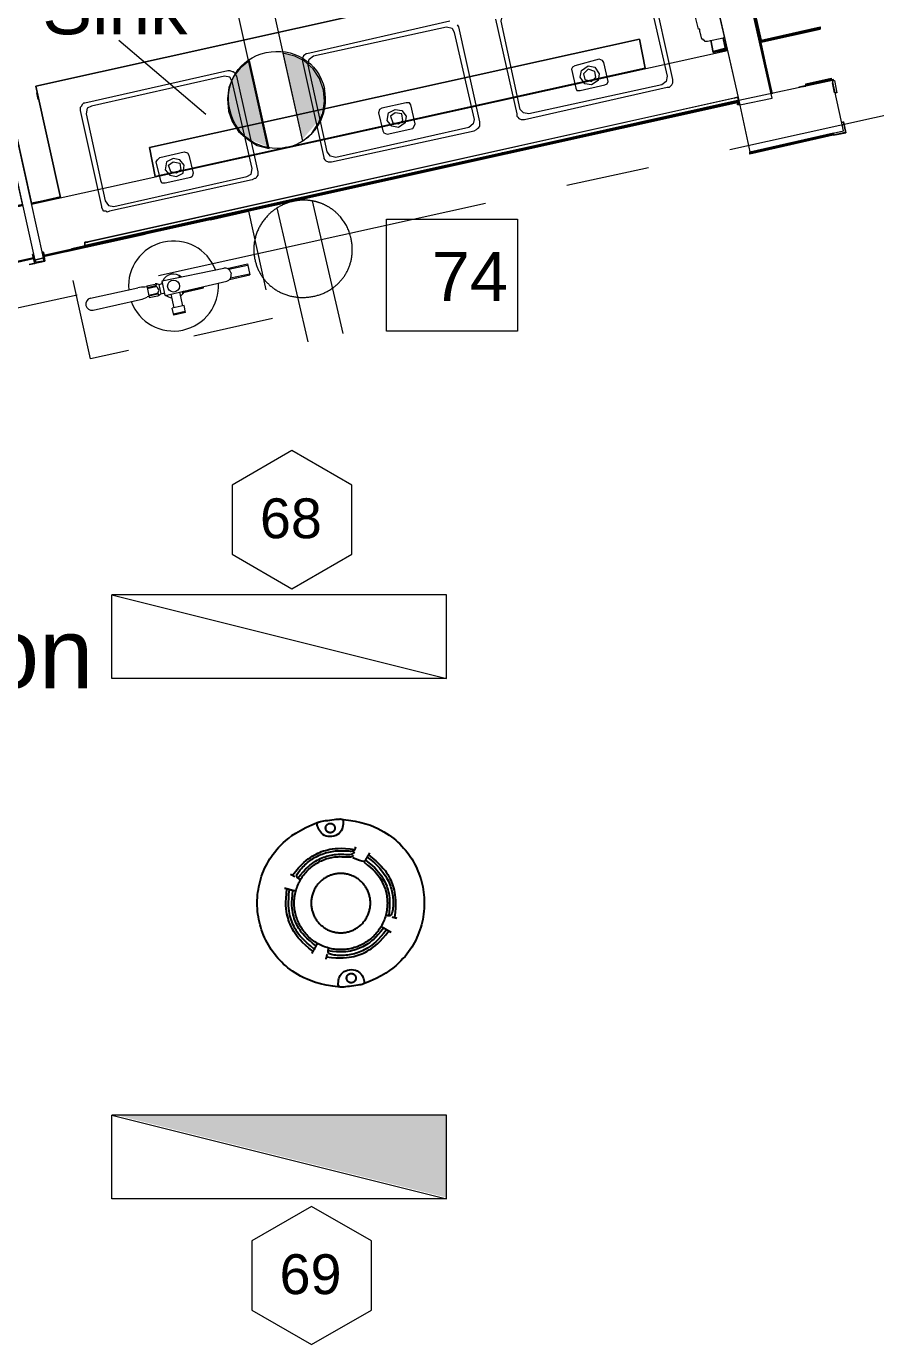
# Model space of a CAD drawing. Header units: inches. Extents: x 0.9 to 36.3, y 0.7 to 23.3.
# Drawn here: x 24.538 to 25.807, y 9.606 to 11.575 of the extents above; entities that cross this region are included whole.
import ezdxf

# ---------------------------------------------------------------- set-up
doc = ezdxf.new("R2010")
doc.units = ezdxf.units.IN
doc.linetypes.add('ACAD_ISO02W100', pattern=[15, 12, -3])
doc.layers.get('0').update_dxf_attribs({"color": 1})
for name, color, linetype, lineweight, true_color in [('Blocks', 7, 'Continuous', 5, 0x9a9c7f), ('Lights', 7, 'Continuous', 15, 0xff0a0a), ('Numbering Lights', 1, 'Continuous', 15, 0xff0000), ('PDF_Geometry', 7, 'Continuous', 9, 0x777777)]:
    doc.layers.add(name, color=color, linetype=linetype, lineweight=lineweight, true_color=true_color)
for name, color, linetype, lineweight in [('Fire Extinguisher', 12, 'Continuous', 15), ('Numbering receptecles', 170, 'Continuous', 15), ('Receptacles', 170, 'Continuous', 15)]:
    doc.layers.add(name, color=color, linetype=linetype, lineweight=lineweight)
doc.layers.add('Smoke Detector', color=104, linetype='Continuous')
doc.layers.add('WIFI', color=18, linetype='Continuous')
doc.styles.get("Standard").update_dxf_attribs({"font": 'arial.ttf'})

# ---------------------------------------------------------------- blocks, each defined once
blk = doc.blocks.new('Fire Extinguisher_top_dwgmodels.com')
at = {"color": 0}
for p, q in [((-111.7, 8), (-47, 8)), ((-34.9, 6.6), (-37.6, 6.6)), ((-34.9, 8), (-34.9, -8)), ((-34.9, 8), (-23.5, 8)), ((-34.9, 4.6), (-23.2, 4.6)), ((-34.8, 5.7), (-23.2, 5.7)), ((-18.9, 6.3), (-18.9, -6.3)), ((-18.9, 6.3), (-13.5, 6.3)), ((-13.5, -10), (-13.5, 10)), ((-13.5, 10), (70.6, 8.9)), ((10.3, 9.7), (10.3, 11.5)), ((10.7, 9.7), (10.7, 11.5)), ((75, 7.5), (102.5, 7.5)), ((76.7, 5.9), (102.5, 5.9)), ((78.5, 0.9), (78.5, -0.9)), ((102.5, 7.5), (102.5, -7.5)), ((-111.7, -8), (-47, -8)), ((-34.9, -6.6), (-37.6, -6.6)), ((-34.9, -4.6), (-23.2, -4.6)), ((-34.9, -8), (-23.5, -8)), ((-34.8, -5.7), (-23.2, -5.7)), ((-18.9, -6.3), (-13.5, -6.3)), ((-13.5, -10), (70.6, -8.9)), ((-6, -9.9), (-6, -28.4)), ((6, -9.7), (6, -28.4)), ((10.3, -9.7), (10.3, -9.7)), ((10.7, -9.9), (10.7, -9.7)), ((10.8, -10.2), (11, -9.9)), ((10.9, -10.4), (38.5, -10.4)), ((10.9, -11.2), (38.5, -11.2)), ((75, -7.5), (102.5, -7.5)), ((76.7, -5.9), (102.5, -5.9)), ((-8, -38), (-8, -28.4)), ((8, -28.4), (-8, -28.4)), ((8, -38), (8, -28.4)), ((-8, -36.1), (8, -36.1)), ((8, -38), (-8, -38))]:
    blk.add_line(p, q, dxfattribs=at)
blk.add_circle((0, 0), 8, dxfattribs=at)
for centre, radius, start, end in [((0, 0), 60, 8.6363, 172.3377), ((-111.7, 0), 8, 90, 270), ((-48.9, -37), 45.1, 75.4552, 87.5164), ((-23.6, 0.6), 7.45, 50.2127, 88.8117), ((-23.3, 7.7), 1.98, 271.9881, 358.9526), ((-25.5, 0), 5.13, 297.4534, 62.5466), ((0, 0), 16, 147.6298, 156.9032), ((0, 0), 16, 37.0611, 141.3809), ((10.5, 11.5), 0.177, 14.0852, 165.9148), ((70.5, 0.9), 8, 0, 89.221), ((0, 0), 60, 187.6623, 351.3637), ((-48.9, 37), 45.1, 272.4836, 284.5448), ((-23.6, -0.6), 7.45, 271.1883, 309.7873), ((-23.3, -7.7), 1.98, 1.0474, 88.0119), ((0, 0), 16, 203.0968, 212.3702), ((0, 0), 16, 218.6191, 247.9757), ((-11.2, -9.9), 0.819, 184.1848, 357.3731), ((0, 0), 16, 292.0243, 310.0558), ((10.5, -11), 1.25, 101.8101, 350.1732), ((10.5, -11), 0.907, 90, 346.3844), ((10.2, -9.7), 0.107, 282.2941, 2.9308), ((10.4, -9.9), 0.229, 277.2272, 346.9737), ((11.1, -10.8), 0.447, 116.5651, 243.4349), ((0, 0), 16, 312.0013, 315.4535), ((10.5, -11), 0.907, 40.2976, 70.7774), ((10.5, -11), 1.25, 27.9629, 66.6982), ((0, 0), 16, 319.3461, 322.9389), ((38.3, -10.8), 0.447, 296.5651, 63.4349), ((70.5, -0.9), 8, 270.779, 0)]:
    blk.add_arc(centre, radius, start, end, dxfattribs=at)

msp = doc.modelspace()

# ---------------------------------------------------------------- hatches: boundary and pattern name
at = {"layer": 'Lights', "linetype": 'ByBlock', "transparency": 33554559}
msp.add_hatch(color=256, dxfattribs=at).paths.add_polyline_path([(24.6729, 9.9488), (25.1659, 9.8255), (25.1659, 9.9488)])
at = {"layer": 'Receptacles', "linetype": 'ByBlock', "transparency": 33554559}
for points in [[(24.8704, 11.4072), (24.9003, 11.3949), (24.8716, 11.5245), (24.8676, 11.5236), (24.8446, 11.4955), (24.8379, 11.469), (24.8487, 11.4295)], [(24.9602, 11.5211), (24.9254, 11.5364), (24.9215, 11.5355), (24.9501, 11.406), (24.9767, 11.4369), (24.9829, 11.4655), (24.9779, 11.4978)]]:
    msp.add_hatch(color=256, dxfattribs=at).paths.add_polyline_path(points)

# ---------------------------------------------------------------- linework, layer by layer
at = {"layer": 'Blocks', "linetype": 'ByBlock'}
msp.add_line((24.8061, 11.4437), (24.6762, 11.5541), dxfattribs=at)
for points in [[(25.239, 11.5862), (25.2706, 11.4445), (25.2706, 11.4412), (25.2723, 11.4395), (25.274, 11.4379), (25.2773, 11.4362), (25.279, 11.4362), (25.2823, 11.4362), (25.4956, 11.4845), (25.499, 11.4845), (25.5006, 11.4862), (25.5023, 11.4879), (25.504, 11.4912), (25.504, 11.4929), (25.504, 11.4962), (25.4723, 11.6379)], [(25.1706, 11.5829), (24.9573, 11.5345), (24.9557, 11.5345), (24.954, 11.5329), (24.9523, 11.5312), (24.9507, 11.5279), (24.9507, 11.5245), (24.9507, 11.5229), (24.9823, 11.3795), (24.9823, 11.3779), (24.984, 11.3762), (24.9856, 11.3745), (24.989, 11.3729), (24.9906, 11.3729), (24.994, 11.3729), (25.2073, 11.4195), (25.2106, 11.4212), (25.2123, 11.4229), (25.214, 11.4245), (25.2156, 11.4262), (25.2156, 11.4295), (25.2156, 11.4329), (25.184, 11.5745), (25.1823, 11.5779)], [(24.774, 11.3679), (24.7673, 11.3762), (24.7573, 11.3779), (24.7473, 11.3729), (24.7457, 11.3612)]]:
    msp.add_lwpolyline(points, dxfattribs=at)
for points in [[(25.4956, 11.5012), (25.494, 11.4929), (25.4873, 11.4879), (25.289, 11.4445), (25.2806, 11.4462), (25.2756, 11.4512), (25.2473, 11.5829), (25.249, 11.5895), (25.254, 11.5945), (25.454, 11.6395), (25.4623, 11.6379), (25.4656, 11.6312)], [(25.2073, 11.4362), (25.2056, 11.4295), (25.199, 11.4245), (25.0006, 11.3795), (24.9923, 11.3812), (24.9873, 11.3879), (24.959, 11.5179), (24.9607, 11.5262), (24.9673, 11.5312), (25.1656, 11.5745), (25.174, 11.5729), (25.1773, 11.5662)], [(25.4023, 11.4879), (25.4056, 11.4895), (25.4073, 11.4929), (25.4006, 11.5212), (25.399, 11.5245), (25.394, 11.5262), (25.3573, 11.5162), (25.354, 11.5145), (25.3523, 11.5112), (25.359, 11.4829), (25.3606, 11.4795), (25.3656, 11.4795)], [(24.6257, 11.4612), (24.839, 11.5095), (24.8423, 11.5095), (24.8457, 11.5079), (24.8473, 11.5079), (24.849, 11.5062), (24.8507, 11.5029), (24.8523, 11.5012), (24.884, 11.3579), (24.884, 11.3562), (24.884, 11.3529), (24.8823, 11.3512), (24.8807, 11.3479), (24.879, 11.3479), (24.8757, 11.3462), (24.6623, 11.2995), (24.659, 11.2979), (24.6573, 11.2995), (24.654, 11.2995), (24.6523, 11.3012), (24.6507, 11.3045), (24.6507, 11.3062), (24.619, 11.4495), (24.619, 11.4512), (24.619, 11.4545), (24.6207, 11.4562), (24.6223, 11.4595), (24.624, 11.4612)], [(25.394, 11.5045), (25.3923, 11.4945), (25.3823, 11.4879), (25.3723, 11.4895), (25.3656, 11.4995), (25.3673, 11.5095), (25.3773, 11.5162), (25.3873, 11.5145)], [(25.3823, 11.4929), (25.389, 11.4995), (25.3873, 11.5079), (25.3773, 11.5112), (25.3706, 11.5045), (25.3723, 11.4962)], [(24.6557, 11.3145), (24.6607, 11.3079), (24.669, 11.3062), (24.8673, 11.3512), (24.874, 11.3545), (24.8757, 11.3629), (24.8457, 11.4929), (24.8423, 11.4995), (24.834, 11.5012), (24.6357, 11.4562), (24.629, 11.4529), (24.6273, 11.4445)], [(25.1156, 11.4229), (25.1173, 11.4262), (25.119, 11.4295), (25.1123, 11.4579), (25.1106, 11.4612), (25.1056, 11.4612), (25.069, 11.4529), (25.0656, 11.4512), (25.064, 11.4462), (25.0706, 11.4195), (25.0723, 11.4162), (25.0773, 11.4145)], [(25.1056, 11.4412), (25.104, 11.4312), (25.094, 11.4245), (25.084, 11.4262), (25.0773, 11.4345), (25.079, 11.4462), (25.089, 11.4512), (25.099, 11.4495)], [(25.094, 11.4295), (25.1006, 11.4345), (25.099, 11.4445), (25.089, 11.4462), (25.0823, 11.4412), (25.0856, 11.4312)], [(24.7457, 11.3412), (24.7407, 11.3412), (24.739, 11.3445), (24.7323, 11.3729), (24.734, 11.3762), (24.7373, 11.3795), (24.774, 11.3879), (24.779, 11.3862), (24.7807, 11.3829), (24.7873, 11.3562), (24.7857, 11.3512), (24.784, 11.3495)], [(24.7457, 11.3612), (24.7523, 11.3529), (24.7623, 11.3512), (24.7723, 11.3562), (24.774, 11.3679), (24.7673, 11.3762), (24.7573, 11.3779), (24.7473, 11.3729)], [(24.7623, 11.3562), (24.754, 11.3579), (24.7507, 11.3679), (24.7573, 11.3729), (24.7673, 11.3712), (24.769, 11.3612)]]:
    msp.add_lwpolyline(points, close=True, dxfattribs=at)
at = {"layer": 'Fire Extinguisher', "linetype": 'ACAD_ISO02W100', "ltscale": 0.01}
msp.add_lwpolyline([(24.5983, 11.2388), (24.87, 11.2991), (24.9056, 11.1387), (24.6339, 11.0784)], close=True, dxfattribs=at)
at = {"layer": 'Lights', "linetype": 'ByBlock'}
for points in [[(25.1659, 10.6013), (24.6659, 10.6013), (24.6659, 10.7263), (25.1659, 10.6013), (25.1659, 10.7263), (24.6659, 10.7263)], [(25.1659, 9.8238), (24.6659, 9.8238), (24.6659, 9.9488), (25.1659, 9.8238), (25.1659, 9.9488), (24.6659, 9.9488)]]:
    msp.add_lwpolyline(points, dxfattribs=at)
msp.add_lwpolyline([(25.1659, 9.8238), (25.1659, 9.9488), (24.6659, 9.9488)], close=True, dxfattribs=at)
at = {"layer": 'Numbering Lights', "linetype": 'ByBlock', "ltscale": 0.001}
for points in [[(24.9349, 10.9416), (24.8455, 10.89), (24.8455, 10.7867), (24.9349, 10.7351), (25.0243, 10.7867), (25.0243, 10.89)], [(24.9643, 9.8123), (24.8749, 9.7607), (24.8749, 9.6574), (24.9643, 9.6058), (25.0537, 9.6574), (25.0537, 9.7607)]]:
    msp.add_lwpolyline(points, close=True, dxfattribs=at)
at = {"layer": 'Numbering receptecles', "linetype": 'ByBlock', "ltscale": 0.001}
msp.add_lwpolyline([(25.0759, 11.2872), (25.2719, 11.2872), (25.2719, 11.12), (25.0759, 11.12)], close=True, dxfattribs=at)
at = {"layer": 'PDF_Geometry', "linetype": 'ByBlock'}
for points in [[(25.5923, 11.7329), (25.529, 12.0228), (25.4806, 12.0112), (25.544, 11.7212), (25.604, 11.4579), (25.6523, 11.4679)], [(24.589, 11.3195), (24.5523, 11.4862), (25.5273, 11.7029), (24.5523, 11.4862)], [(25.4623, 11.5129), (25.454, 11.5562), (24.7223, 11.3945), (24.7307, 11.3512), (25.4623, 11.5129), (24.7307, 11.3512), (24.7223, 11.3945), (25.454, 11.5562)], [(25.5606, 11.5545), (25.564, 11.5362)], [(25.564, 11.5362), (25.584, 11.5412)], [(25.619, 11.3879), (25.759, 11.4195), (25.7423, 11.4945), (25.6023, 11.4645)], [(25.5956, 11.4679), (24.6307, 11.2529), (24.6257, 11.2529), (25.6006, 11.4695)], [(25.5973, 11.4629), (24.6323, 11.2479), (24.6257, 11.2479), (25.6006, 11.4645), (25.5973, 11.4629), (25.6023, 11.4645), (24.6257, 11.2479), (24.6323, 11.2479)], [(25.5823, 11.4595), (24.6057, 11.2429)], [(25.744, 11.4162), (25.744, 11.4129), (25.7623, 11.4162), (25.759, 11.4329), (25.7556, 11.4312), (25.759, 11.4329), (25.7623, 11.4162), (25.759, 11.4162), (25.619, 11.3845), (25.619, 11.3862), (25.744, 11.4145), (25.619, 11.3862), (25.619, 11.3879)], [(25.249, 11.3862), (25.2606, 11.3879)], [(24.9273, 11.3145), (24.9373, 11.3162)], [(24.564, 11.2245), (24.5523, 11.2229), (24.549, 11.2345), (24.5473, 11.2345), (24.5507, 11.2212), (24.5423, 11.2195), (24.5657, 11.2245), (24.564, 11.2379), (24.5623, 11.2379)], [(24.549, 11.2295), (24.5507, 11.2212), (24.5423, 11.2195), (24.5657, 11.2245), (24.564, 11.2329), (24.5657, 11.2245), (24.5423, 11.2195), (24.5507, 11.2212)]]:
    msp.add_lwpolyline(points, close=True, dxfattribs=at)
for points in [[(25.6506, 11.4745), (25.5923, 11.7329), (25.529, 12.0228), (25.5306, 12.0228), (25.594, 11.7329), (25.5306, 12.0228), (25.5956, 11.7329), (25.6356, 11.5545), (25.724, 11.5745), (25.724, 11.5729), (25.724, 11.5712), (25.634, 11.5512), (25.724, 11.5712)], [(25.6323, 11.5529), (25.724, 11.5729), (25.634, 11.5529), (25.594, 11.7329), (25.6523, 11.4745), (25.634, 11.5512)], [(24.284, 11.2529), (24.5323, 11.3079), (24.284, 11.2529), (24.5323, 11.3095), (24.4457, 11.6979), (24.459, 11.7012), (24.5457, 11.3112), (24.589, 11.3195), (24.5457, 11.3112), (24.589, 11.3212)], [(24.564, 11.2295), (24.459, 11.7012), (24.4457, 11.6979), (24.5507, 11.2262), (24.564, 11.2295), (24.5507, 11.2262)], [(25.5673, 11.6179), (25.5806, 11.5595), (25.579, 11.5579), (25.5556, 11.5529), (25.554, 11.5529), (25.5523, 11.5529), (25.5506, 11.5545), (25.549, 11.5545), (25.549, 11.5562), (25.5473, 11.5562), (25.5456, 11.5629), (25.544, 11.5679), (25.544, 11.5695), (25.544, 11.5712), (25.5423, 11.5712), (25.5373, 11.5912)], [(25.5823, 11.5429), (25.564, 11.5379)], [(25.5823, 11.5412), (25.579, 11.5579), (25.584, 11.5395)], [(25.584, 11.5412), (25.579, 11.5579)], [(25.6523, 11.4745), (25.6356, 11.5512)], [(24.5457, 11.3095), (25.5856, 11.5395), (25.6023, 11.4645), (24.564, 11.2329)], [(25.5856, 11.5395), (25.564, 11.5362)], [(25.3656, 11.4995), (25.3673, 11.5095), (25.3773, 11.5162), (25.3873, 11.5145), (25.394, 11.5045)], [(25.589, 11.3912), (26.0773, 11.4995)], [(25.744, 11.4945), (25.744, 11.4962), (25.6923, 11.4845), (25.7023, 11.4862), (25.7023, 11.4879), (25.7023, 11.4895), (25.7406, 11.4979), (25.7406, 11.4962), (25.7423, 11.4945), (25.7023, 11.4862)], [(25.7023, 11.4879), (25.7406, 11.4962)], [(25.7023, 11.4879), (25.7406, 11.4962), (25.7023, 11.4879)], [(25.744, 11.4962), (25.7423, 11.4945), (25.7456, 11.4945), (25.749, 11.4762), (25.7456, 11.4762), (25.7423, 11.4912)], [(25.7456, 11.4945), (25.749, 11.4762), (25.7456, 11.4762)], [(24.5557, 11.4662), (24.554, 11.4762), (24.5557, 11.4662)], [(25.6023, 11.4645), (25.5973, 11.4629), (25.6006, 11.4645), (24.564, 11.2329), (25.6023, 11.4629)], [(25.6006, 11.4629), (25.6023, 11.4579), (25.6006, 11.4629), (24.564, 11.2329)], [(24.6323, 11.2479), (25.5973, 11.4629), (24.6323, 11.2479)], [(25.5956, 11.4679), (25.6006, 11.4695), (25.6023, 11.4645), (25.6006, 11.4695)], [(25.604, 11.4579), (25.6023, 11.4579), (25.6006, 11.4579), (25.6006, 11.4612), (24.564, 11.2312)], [(25.0773, 11.4345), (25.079, 11.4462), (25.089, 11.4512), (25.099, 11.4495), (25.1056, 11.4412)], [(24.789, 11.2829), (25.399, 11.4195), (24.789, 11.2829)], [(25.3456, 11.3379), (25.4673, 11.3645)], [(24.589, 11.3195), (24.5457, 11.3095)], [(24.7357, 11.2029), (25.224, 11.3112)], [(24.6257, 11.2529), (24.6257, 11.2479), (24.6257, 11.2529), (24.6307, 11.2529)], [(24.6323, 11.2479), (24.6257, 11.2479), (24.6323, 11.2479)], [(24.7057, 11.2645), (24.6473, 11.2512)], [(24.549, 11.2295), (23.879, 11.0812), (23.839, 11.0729), (22.3141, 10.7329)], [(24.549, 11.2295), (24.359, 11.1862), (24.549, 11.2295), (24.359, 11.1879)], [(24.549, 11.2279), (24.359, 11.1845)], [(24.5623, 11.2379), (24.564, 11.2379), (24.5657, 11.2245), (24.5423, 11.2195), (24.5507, 11.2212), (24.5473, 11.2345), (24.549, 11.2345)], [(24.5523, 11.2229), (24.564, 11.2245), (24.5523, 11.2229)], [(24.5523, 11.2229), (24.564, 11.2245)], [(24.4923, 11.1479), (24.614, 11.1745)]]:
    msp.add_lwpolyline(points, dxfattribs=at)
at = {"layer": 'Receptacles', "linetype": 'ByBlock'}
for points in [[(24.9065, 11.6032), (24.9505, 11.404)], [(24.8547, 11.5918), (24.8987, 11.3925)], [(25.0115, 11.1164), (24.9656, 11.3145)], [(24.959, 11.1042), (24.9127, 11.3041)]]:
    msp.add_lwpolyline(points, dxfattribs=at)
for points in [[(24.9007, 11.393), (24.8716, 11.5245), (24.8575, 11.513), (24.8477, 11.5004), (24.8408, 11.4842), (24.8384, 11.467), (24.8403, 11.4486), (24.8458, 11.4331), (24.8553, 11.4185), (24.8684, 11.4067), (24.883, 11.3974)], [(24.9505, 11.404), (24.9647, 11.4155), (24.974, 11.4301), (24.9809, 11.4462), (24.9833, 11.4635), (24.9818, 11.4799), (24.9759, 11.4973), (24.9664, 11.512), (24.9533, 11.5237), (24.9392, 11.531), (24.9215, 11.5355)]]:
    msp.add_lwpolyline(points, close=True, dxfattribs=at)
msp.add_arc((24.912, 11.4662), 0.0732, 282.22, 12.6994, dxfattribs=at)
for points in [[(24.8962, 11.5362), (24.9361, 11.545), (24.9746, 11.5221), (24.9834, 11.4823)], [(24.8419, 11.451), (24.8331, 11.4909), (24.8564, 11.5274), (24.8962, 11.5362)], [(24.9275, 11.3947), (24.8876, 11.3859), (24.8507, 11.4112), (24.8419, 11.451)]]:
    msp.add_open_spline(points, degree=3, dxfattribs=at)
msp.add_rational_spline([(24.936, 11.3137), (24.955, 11.3183), (24.9742, 11.3151), (24.9908, 11.3048), (25.0074, 11.2944), (25.0187, 11.2785), (25.023, 11.2595), (25.0324, 11.2191), (25.0091, 11.1818), (24.9687, 11.1724), (24.9283, 11.1631), (24.889, 11.1858), (24.8797, 11.2262), (24.8708, 11.2646), (24.8956, 11.3044), (24.936, 11.3137)], [1, 0.948448710105, 0.948448710105, 1, 0.948448710105, 0.948448710105, 1, 1, 1, 1, 1, 1, 1, 1, 1, 1], degree=3, knots=[0, 0, 0, 0, 0.79168, 0.79168, 0.79168, 1.583359, 1.583359, 1.583359, 2.583359, 2.583359, 2.583359, 3.583359, 3.583359, 3.583359, 4.583359, 4.583359, 4.583359, 4.583359], dxfattribs=at)
at = {"layer": 'Smoke Detector', "linetype": 'ByBlock'}
for points in [[(25.0071, 10.1399), (24.9959, 10.1414), (24.9861, 10.1431), (24.9775, 10.145), (24.97, 10.1471), (24.9635, 10.1493), (24.9577, 10.1516), (24.9526, 10.1539), (24.9479, 10.1564), (24.9436, 10.1588), (24.9395, 10.1613), (24.9357, 10.1638), (24.9321, 10.1664), (24.9288, 10.169), (24.9256, 10.1716), (24.9225, 10.1744), (24.9196, 10.1772), (24.9167, 10.1802), (24.914, 10.1832), (24.9113, 10.1863), (24.9088, 10.1895), (24.9064, 10.1928), (24.904, 10.1962), (24.9018, 10.1996), (24.8997, 10.2031), (24.8977, 10.2067), (24.8959, 10.2103), (24.8941, 10.214), (24.8925, 10.2177), (24.891, 10.2215), (24.8896, 10.2254), (24.8884, 10.2293), (24.8872, 10.2332), (24.8863, 10.2372), (24.8854, 10.2412), (24.8847, 10.2452), (24.8841, 10.2492), (24.8836, 10.2533), (24.8833, 10.2573), (24.8831, 10.2614), (24.883, 10.2655), (24.8831, 10.2696), (24.8833, 10.2737), (24.8836, 10.2777), (24.8841, 10.2818), (24.8847, 10.2858), (24.8854, 10.2899), (24.8863, 10.2939), (24.8872, 10.2978), (24.8884, 10.3017), (24.8896, 10.3056), (24.891, 10.3095), (24.8925, 10.3133), (24.8941, 10.317), (24.8959, 10.3207), (24.8977, 10.3244), (24.8997, 10.3279), (24.9018, 10.3314), (24.9041, 10.3349), (24.9065, 10.3383), (24.9091, 10.3417), (24.9119, 10.3451), (24.9149, 10.3485), (24.9182, 10.352), (24.9217, 10.3554), (24.9256, 10.359), (24.93, 10.3626), (24.9349, 10.3663), (24.9407, 10.3702), (24.9475, 10.3741), (24.9554, 10.3782), (24.9646, 10.3824), (24.9753, 10.3869)], [(25.0078, 10.3911), (25.0193, 10.3896), (25.0293, 10.3879), (25.038, 10.386), (25.0455, 10.384), (25.0521, 10.3818), (25.0579, 10.3795), (25.063, 10.3771), (25.0677, 10.3747), (25.072, 10.3722), (25.0761, 10.3697), (25.0799, 10.3672), (25.0835, 10.3647), (25.0869, 10.3621), (25.0901, 10.3594), (25.0931, 10.3566), (25.0961, 10.3538), (25.0989, 10.3508), (25.1017, 10.3478), (25.1043, 10.3447), (25.1068, 10.3415), (25.1093, 10.3382), (25.1116, 10.3349), (25.1138, 10.3314), (25.1159, 10.3279), (25.1179, 10.3244), (25.1198, 10.3207), (25.1215, 10.317), (25.1231, 10.3133), (25.1246, 10.3095), (25.126, 10.3056), (25.1273, 10.3017), (25.1284, 10.2978), (25.1294, 10.2939), (25.1302, 10.2899), (25.131, 10.2858), (25.1316, 10.2818), (25.132, 10.2777), (25.1324, 10.2737), (25.1326, 10.2696), (25.1326, 10.2655), (25.1326, 10.2614), (25.1324, 10.2573), (25.132, 10.2533), (25.1316, 10.2492), (25.131, 10.2452), (25.1302, 10.2412), (25.1294, 10.2372), (25.1284, 10.2332), (25.1273, 10.2293), (25.126, 10.2254), (25.1246, 10.2215), (25.1231, 10.2177), (25.1215, 10.214), (25.1198, 10.2103), (25.1179, 10.2067), (25.1159, 10.2031), (25.1138, 10.1996), (25.1116, 10.1961), (25.1092, 10.1927), (25.1066, 10.1893), (25.1038, 10.1859), (25.1007, 10.1825), (25.0975, 10.1791), (25.0939, 10.1756), (25.09, 10.172), (25.0857, 10.1684), (25.0807, 10.1647), (25.075, 10.1609), (25.0683, 10.157), (25.0605, 10.1529), (25.0515, 10.1487), (25.041, 10.1444)], [(24.9358, 10.3071), (24.9406, 10.313), (24.9449, 10.3181), (24.9489, 10.3224), (24.9527, 10.326), (24.9561, 10.329), (24.9593, 10.3316), (24.9624, 10.3337), (24.9653, 10.3356), (24.9681, 10.3372), (24.9709, 10.3387), (24.9736, 10.3401), (24.9764, 10.3413), (24.9792, 10.3424), (24.9821, 10.3434), (24.9852, 10.3443), (24.9883, 10.3451), (24.9917, 10.3459), (24.9954, 10.3465), (24.9995, 10.347), (25.004, 10.3473), (25.0092, 10.3474), (25.0151, 10.3472), (25.0217, 10.3467), (25.0293, 10.3458)], [(24.9469, 10.3007), (24.9457, 10.3014), (24.9447, 10.302), (24.9438, 10.3027), (24.9431, 10.3034), (24.9425, 10.3042), (24.9422, 10.305), (24.9422, 10.306), (24.9424, 10.3072), (24.9429, 10.3086), (24.9437, 10.3101), (24.9447, 10.3118), (24.946, 10.3135), (24.9474, 10.3153), (24.949, 10.3172), (24.9506, 10.3191), (24.9524, 10.3209), (24.9543, 10.3227), (24.9562, 10.3244), (24.9581, 10.3261), (24.9601, 10.3277), (24.9622, 10.3292), (24.9643, 10.3306), (24.9664, 10.332), (24.9686, 10.3334), (24.9709, 10.3346), (24.9732, 10.3358), (24.9755, 10.3369), (24.9778, 10.3379), (24.9802, 10.3388), (24.9826, 10.3397), (24.9851, 10.3405), (24.9875, 10.3412), (24.99, 10.3418), (24.9925, 10.3423), (24.9951, 10.3428), (24.9976, 10.3432), (25.0001, 10.3435), (25.0027, 10.3437), (25.0053, 10.3438), (25.0078, 10.3438), (25.0104, 10.3438), (25.0129, 10.3437), (25.0153, 10.3436), (25.0177, 10.3435), (25.0199, 10.3434), (25.0219, 10.3433), (25.0236, 10.3433), (25.0252, 10.3434), (25.0264, 10.3437), (25.0274, 10.3441), (25.0281, 10.3446), (25.0287, 10.3452), (25.0292, 10.346), (25.0296, 10.347), (25.0299, 10.3481), (25.0303, 10.3494)], [(24.9437, 10.3025), (24.9479, 10.3079), (24.9518, 10.3124), (24.9553, 10.3162), (24.9587, 10.3194), (24.9617, 10.3221), (24.9646, 10.3244), (24.9673, 10.3263), (24.9699, 10.328), (24.9724, 10.3294), (24.9749, 10.3308), (24.9773, 10.332), (24.9796, 10.333), (24.982, 10.334), (24.9843, 10.3348), (24.9866, 10.3356), (24.9889, 10.3362), (24.9912, 10.3368), (24.9936, 10.3373), (24.996, 10.3378), (24.9985, 10.3381), (25.001, 10.3383), (25.0037, 10.3385), (25.0065, 10.3386), (25.0094, 10.3385), (25.0125, 10.3384), (25.0155, 10.3383), (25.0186, 10.3382), (25.0214, 10.3383), (25.0239, 10.3387), (25.0259, 10.3394), (25.0275, 10.3405), (25.0283, 10.342)], [(25.026, 10.3335), (25.0317, 10.3312), (25.036, 10.3297), (25.0392, 10.3287), (25.0414, 10.3283), (25.0429, 10.3283), (25.0439, 10.3286), (25.0444, 10.329), (25.0448, 10.3296), (25.0451, 10.3302), (25.0455, 10.3308), (25.0458, 10.3313), (25.0461, 10.3319), (25.0465, 10.3325), (25.0468, 10.3331), (25.0471, 10.3336), (25.0475, 10.3342), (25.0478, 10.3348), (25.0482, 10.3355), (25.0486, 10.3361), (25.049, 10.3369), (25.0495, 10.3377), (25.05, 10.3386), (25.0506, 10.3396), (25.0512, 10.3407)], [(25.043, 10.3264), (25.048, 10.3224), (25.0523, 10.3187), (25.056, 10.3153), (25.059, 10.3122), (25.0616, 10.3093), (25.0637, 10.3065), (25.0655, 10.304), (25.0671, 10.3015), (25.0685, 10.2991), (25.0698, 10.2968), (25.0709, 10.2945), (25.0719, 10.2923), (25.0728, 10.2901), (25.0736, 10.2879), (25.0744, 10.2857), (25.075, 10.2835), (25.0755, 10.2813), (25.076, 10.2791), (25.0764, 10.2768), (25.0768, 10.2746), (25.077, 10.2723), (25.0772, 10.2701), (25.0773, 10.2678), (25.0774, 10.2655), (25.0773, 10.2632), (25.0772, 10.261), (25.077, 10.2587), (25.0768, 10.2564), (25.0764, 10.2542), (25.076, 10.2519), (25.0755, 10.2497), (25.075, 10.2475), (25.0744, 10.2453), (25.0737, 10.2432), (25.0729, 10.241), (25.0721, 10.2389), (25.0712, 10.2368), (25.0702, 10.2348), (25.0691, 10.2327), (25.068, 10.2307), (25.0669, 10.2288), (25.0656, 10.2269), (25.0643, 10.225), (25.063, 10.2232), (25.0616, 10.2214), (25.0601, 10.2197), (25.0586, 10.218), (25.057, 10.2163), (25.0553, 10.2148), (25.0537, 10.2132), (25.0519, 10.2118), (25.0501, 10.2103), (25.0483, 10.209), (25.0464, 10.2077), (25.0445, 10.2065), (25.0426, 10.2053), (25.0406, 10.2042), (25.0386, 10.2031), (25.0365, 10.2022), (25.0344, 10.2013), (25.0323, 10.2004), (25.0302, 10.1997), (25.028, 10.199), (25.0258, 10.1983), (25.0236, 10.1978), (25.0214, 10.1973), (25.0191, 10.1969), (25.0169, 10.1966), (25.0146, 10.1963), (25.0124, 10.1961), (25.0101, 10.196), (25.0078, 10.196), (25.0055, 10.196), (25.0033, 10.1961), (25.001, 10.1963), (24.9987, 10.1966), (24.9965, 10.1969), (24.9942, 10.1973), (24.992, 10.1978), (24.9898, 10.1983), (24.9876, 10.199), (24.9855, 10.1997), (24.9833, 10.2004), (24.9812, 10.2013), (24.9791, 10.2022), (24.9771, 10.2031), (24.975, 10.2042), (24.973, 10.2053), (24.9711, 10.2065), (24.9692, 10.2077), (24.9673, 10.209), (24.9655, 10.2103), (24.9637, 10.2118), (24.962, 10.2132), (24.9603, 10.2148), (24.9586, 10.2163), (24.9571, 10.218), (24.9555, 10.2197), (24.9541, 10.2214), (24.9526, 10.2232), (24.9513, 10.225), (24.95, 10.2269), (24.9488, 10.2288), (24.9476, 10.2307), (24.9465, 10.2327), (24.9454, 10.2348), (24.9445, 10.2368), (24.9436, 10.2389), (24.9427, 10.241), (24.942, 10.2432), (24.9413, 10.2453), (24.9406, 10.2475), (24.9401, 10.2497), (24.9396, 10.2519), (24.9392, 10.2542), (24.9389, 10.2564), (24.9386, 10.2587), (24.9384, 10.261), (24.9383, 10.2632), (24.9383, 10.2655), (24.9383, 10.2678), (24.9384, 10.2701), (24.9386, 10.2723), (24.9389, 10.2746), (24.9392, 10.2768), (24.9396, 10.2791), (24.9401, 10.2813), (24.9406, 10.2835), (24.9413, 10.2857), (24.942, 10.2879), (24.9427, 10.29), (24.9436, 10.2921), (24.9445, 10.2942), (24.9454, 10.2963), (24.9465, 10.2983), (24.9476, 10.3003), (24.9488, 10.3022), (24.95, 10.3041), (24.9513, 10.306), (24.9526, 10.3078), (24.9541, 10.3096), (24.9555, 10.3114), (24.9571, 10.313), (24.9586, 10.3147), (24.9603, 10.3163), (24.962, 10.3178), (24.9637, 10.3193), (24.9655, 10.3207), (24.9673, 10.322), (24.9692, 10.3233), (24.9711, 10.3246), (24.973, 10.3257), (24.975, 10.3268), (24.9771, 10.3279), (24.9791, 10.3288), (24.9812, 10.3298), (24.9833, 10.3306), (24.9855, 10.3314), (24.9876, 10.3321), (24.9898, 10.3327), (24.992, 10.3332), (24.9943, 10.3337), (24.9966, 10.3341), (24.9989, 10.3344), (25.0014, 10.3347), (25.0039, 10.3348), (25.0066, 10.3349), (25.0093, 10.3348), (25.0122, 10.3347), (25.0152, 10.3346), (25.018, 10.3345), (25.0206, 10.3345), (25.023, 10.3347), (25.0249, 10.3352), (25.0263, 10.3359), (25.027, 10.3371)], [(25.0449, 10.3297), (25.0502, 10.3254), (25.0547, 10.3215), (25.0585, 10.318), (25.0617, 10.3147), (25.0644, 10.3116), (25.0667, 10.3087), (25.0686, 10.306), (25.0703, 10.3034), (25.0717, 10.3009), (25.0731, 10.2984), (25.0743, 10.296), (25.0754, 10.2935), (25.0764, 10.291), (25.0772, 10.2884), (25.078, 10.2857), (25.0788, 10.2829), (25.0794, 10.2799), (25.08, 10.2766), (25.0804, 10.2729), (25.0807, 10.2689), (25.0808, 10.2643), (25.0806, 10.259), (25.0801, 10.2531), (25.0794, 10.2463)], [(25.0474, 10.3341), (25.0531, 10.3296), (25.058, 10.3255), (25.0621, 10.3216), (25.0655, 10.3181), (25.0684, 10.3148), (25.0708, 10.3117), (25.0728, 10.3088), (25.0746, 10.306), (25.0762, 10.3034), (25.0776, 10.3007), (25.0789, 10.2982), (25.0801, 10.2957), (25.0811, 10.2932), (25.082, 10.2907), (25.0828, 10.2883), (25.0835, 10.2858), (25.0841, 10.2833), (25.0846, 10.2808), (25.0851, 10.2783), (25.0855, 10.2757), (25.0858, 10.2732), (25.086, 10.2706), (25.0861, 10.2681), (25.0862, 10.2655), (25.0861, 10.263), (25.086, 10.2604), (25.0858, 10.258), (25.0855, 10.2557), (25.0851, 10.2536), (25.0847, 10.2517), (25.0842, 10.2501), (25.0836, 10.2488), (25.0829, 10.2478), (25.0821, 10.2471), (25.0813, 10.2467), (25.0804, 10.2465), (25.0794, 10.2465), (25.0783, 10.2467), (25.0771, 10.247), (25.0758, 10.2473)], [(25.0494, 10.3375), (25.0553, 10.3327), (25.0604, 10.3284), (25.0647, 10.3244), (25.0683, 10.3207), (25.0713, 10.3172), (25.0739, 10.314), (25.076, 10.3109), (25.0779, 10.308), (25.0795, 10.3052), (25.081, 10.3024), (25.0824, 10.2997), (25.0836, 10.2969), (25.0847, 10.2941), (25.0857, 10.2912), (25.0866, 10.2882), (25.0874, 10.285), (25.0882, 10.2816), (25.0888, 10.2779), (25.0893, 10.2739), (25.0896, 10.2693), (25.0897, 10.2641), (25.0895, 10.2583), (25.089, 10.2516), (25.0881, 10.244)], [(24.9326, 10.3089), (24.9337, 10.3083), (24.9345, 10.3078), (24.9352, 10.3074), (24.9359, 10.3071), (24.9365, 10.3067), (24.9372, 10.3063), (24.9381, 10.3058), (24.9392, 10.3051)], [(24.924, 10.288), (24.9252, 10.2876), (24.9264, 10.2873), (24.9274, 10.2871), (24.9283, 10.2868), (24.9292, 10.2866), (24.93, 10.2864), (24.9308, 10.2862), (24.9316, 10.2859), (24.9324, 10.2857), (24.9333, 10.2855), (24.9342, 10.2852), (24.9352, 10.285), (24.9362, 10.2847), (24.9374, 10.2844), (24.9386, 10.2841), (24.9399, 10.2837)], [(24.9663, 10.1935), (24.9603, 10.1983), (24.9552, 10.2026), (24.9509, 10.2066), (24.9473, 10.2104), (24.9443, 10.2138), (24.9418, 10.217), (24.9396, 10.2201), (24.9378, 10.223), (24.9361, 10.2258), (24.9346, 10.2286), (24.9332, 10.2313), (24.932, 10.2341), (24.9309, 10.2369), (24.9299, 10.2398), (24.929, 10.2429), (24.9282, 10.246), (24.9275, 10.2494), (24.9268, 10.2531), (24.9263, 10.2572), (24.926, 10.2617), (24.926, 10.2669), (24.9262, 10.2728), (24.9267, 10.2794), (24.9275, 10.287)], [(24.9682, 10.1969), (24.9625, 10.2014), (24.9577, 10.2056), (24.9536, 10.2094), (24.9501, 10.2129), (24.9473, 10.2162), (24.9448, 10.2193), (24.9428, 10.2222), (24.941, 10.225), (24.9394, 10.2277), (24.938, 10.2303), (24.9367, 10.2329), (24.9355, 10.2356), (24.9345, 10.2383), (24.9336, 10.241), (24.9327, 10.2439), (24.9319, 10.2469), (24.9312, 10.2502), (24.9306, 10.2537), (24.9301, 10.2576), (24.9298, 10.2619), (24.9298, 10.2668), (24.93, 10.2724), (24.9304, 10.2788), (24.9313, 10.286)], [(24.9708, 10.2014), (24.9655, 10.2056), (24.9609, 10.2095), (24.9571, 10.213), (24.9539, 10.2163), (24.9512, 10.2194), (24.9489, 10.2223), (24.947, 10.225), (24.9454, 10.2276), (24.9439, 10.2301), (24.9425, 10.2326), (24.9413, 10.2351), (24.9403, 10.2375), (24.9393, 10.24), (24.9384, 10.2426), (24.9376, 10.2453), (24.9369, 10.2482), (24.9362, 10.2512), (24.9356, 10.2544), (24.9352, 10.2581), (24.9349, 10.2621), (24.9349, 10.2667), (24.935, 10.272), (24.9355, 10.2779), (24.9363, 10.2847)], [(25.0844, 10.245), (25.0856, 10.2447), (25.0866, 10.2444), (25.0874, 10.2442), (25.0881, 10.244), (25.0888, 10.2438), (25.0895, 10.2436), (25.0905, 10.2434), (25.0917, 10.243)], [(24.9863, 10.1852), (24.9939, 10.1844), (25.0006, 10.1838), (25.0064, 10.1837), (25.0116, 10.1837), (25.0162, 10.184), (25.0202, 10.1845), (25.0239, 10.1852), (25.0273, 10.1859), (25.0305, 10.1867), (25.0335, 10.1876), (25.0364, 10.1886), (25.0392, 10.1897), (25.042, 10.1909), (25.0447, 10.1923), (25.0475, 10.1938), (25.0503, 10.1955), (25.0533, 10.1973), (25.0563, 10.1995), (25.0595, 10.202), (25.063, 10.205), (25.0667, 10.2086), (25.0707, 10.2129), (25.075, 10.218), (25.0798, 10.224)], [(25.072, 10.2285), (25.0677, 10.2232), (25.0639, 10.2186), (25.0603, 10.2148), (25.057, 10.2116), (25.0539, 10.2089), (25.051, 10.2066), (25.0483, 10.2047), (25.0457, 10.2031), (25.0432, 10.2016), (25.0407, 10.2002), (25.0383, 10.199), (25.0358, 10.198), (25.0333, 10.197), (25.0307, 10.1961), (25.028, 10.1953), (25.0252, 10.1946), (25.0222, 10.1939), (25.0189, 10.1933), (25.0153, 10.1929), (25.0112, 10.1926), (25.0066, 10.1926), (25.0013, 10.1927), (24.9954, 10.1932), (24.9886, 10.194)], [(25.0764, 10.2259), (25.0719, 10.2202), (25.0678, 10.2154), (25.0639, 10.2113), (25.0604, 10.2078), (25.0571, 10.205), (25.054, 10.2025), (25.0511, 10.2005), (25.0483, 10.1987), (25.0457, 10.1971), (25.043, 10.1957), (25.0405, 10.1944), (25.038, 10.1933), (25.0355, 10.1923), (25.033, 10.1913), (25.0306, 10.1905), (25.0281, 10.1898), (25.0256, 10.1892), (25.0231, 10.1887), (25.0206, 10.1882), (25.018, 10.1878), (25.0155, 10.1876), (25.0129, 10.1873), (25.0104, 10.1872), (25.0078, 10.1872), (25.0053, 10.1872), (25.0027, 10.1873), (25.0003, 10.1875), (24.998, 10.1878), (24.9959, 10.1882), (24.994, 10.1886), (24.9924, 10.1892), (24.9911, 10.1898), (24.9901, 10.1904), (24.9894, 10.1912), (24.989, 10.192), (24.9888, 10.193), (24.9888, 10.194), (24.989, 10.1951), (24.9893, 10.1963), (24.9896, 10.1976)], [(25.0687, 10.2303), (25.0699, 10.2297), (25.071, 10.229), (25.072, 10.2285), (25.0729, 10.2279), (25.0738, 10.2274), (25.0746, 10.2269), (25.0754, 10.2265), (25.0762, 10.2261), (25.0769, 10.2256), (25.0776, 10.2252), (25.0783, 10.2248), (25.0791, 10.2244), (25.0799, 10.2239), (25.0808, 10.2233), (25.0819, 10.2228), (25.083, 10.2221)], [(24.9726, 10.2046), (24.972, 10.2034), (24.9713, 10.2023), (24.9708, 10.2013), (24.9702, 10.2004), (24.9697, 10.1995), (24.9692, 10.1987), (24.9688, 10.1979), (24.9684, 10.1972), (24.9679, 10.1964), (24.9675, 10.1957), (24.9671, 10.195), (24.9667, 10.1942), (24.9662, 10.1934), (24.9656, 10.1925), (24.9651, 10.1915), (24.9644, 10.1903)], [(24.9873, 10.189), (24.987, 10.1877), (24.9867, 10.1868), (24.9865, 10.186), (24.9863, 10.1853), (24.9861, 10.1846), (24.9859, 10.1838), (24.9857, 10.1828), (24.9853, 10.1817)]]:
    msp.add_lwpolyline(points, dxfattribs=at)
for points in [[(25.0052, 10.3695), (25.003, 10.3679), (25.0004, 10.3666), (24.9976, 10.3656), (24.9947, 10.365), (24.9917, 10.3648), (24.9888, 10.365), (24.986, 10.3656), (24.9834, 10.3666), (24.9811, 10.3681), (24.9791, 10.3698), (24.9774, 10.3718), (24.9759, 10.3739), (24.9748, 10.3761), (24.9739, 10.3782), (24.9732, 10.3802), (24.9728, 10.3819), (24.9726, 10.3833), (24.9727, 10.3845), (24.973, 10.3854), (24.9736, 10.3861), (24.9746, 10.3866), (24.9759, 10.3871), (24.9777, 10.3875), (24.9798, 10.3879), (24.9823, 10.3883), (24.9852, 10.3887), (24.9883, 10.3891), (24.9915, 10.3896), (24.9947, 10.39), (24.9978, 10.3903), (25.0007, 10.3907), (25.0032, 10.3909), (25.0054, 10.3911), (25.0071, 10.3912), (25.0085, 10.3911), (25.0096, 10.3908), (25.0104, 10.3903), (25.011, 10.3895), (25.0113, 10.3884), (25.0115, 10.387), (25.0116, 10.3852), (25.0114, 10.3832), (25.0111, 10.3809), (25.0105, 10.3785), (25.0097, 10.376), (25.0086, 10.3737), (25.0071, 10.3715)], [(24.9956, 10.3836), (24.9958, 10.3835), (24.996, 10.3834), (24.9962, 10.3832), (24.9963, 10.3831), (24.9965, 10.383), (24.9967, 10.3828), (24.9969, 10.3827), (24.997, 10.3825), (24.9972, 10.3823), (24.9973, 10.3822), (24.9975, 10.382), (24.9976, 10.3818), (24.9978, 10.3816), (24.9979, 10.3815), (24.998, 10.3813), (24.9981, 10.3811), (24.9982, 10.3809), (24.9983, 10.3807), (24.9984, 10.3805), (24.9985, 10.3803), (24.9986, 10.38), (24.9987, 10.3798), (24.9988, 10.3796), (24.9988, 10.3794), (24.9989, 10.3792), (24.9989, 10.379), (24.999, 10.3787), (24.999, 10.3785), (24.999, 10.3783), (24.999, 10.3781), (24.999, 10.3778), (24.9991, 10.3776), (24.999, 10.3774), (24.999, 10.3772), (24.999, 10.3769), (24.999, 10.3767), (24.999, 10.3765), (24.9989, 10.3763), (24.9989, 10.376), (24.9988, 10.3758), (24.9988, 10.3756), (24.9987, 10.3754), (24.9986, 10.3752), (24.9985, 10.375), (24.9984, 10.3748), (24.9983, 10.3746), (24.9982, 10.3744), (24.9981, 10.3742), (24.998, 10.374), (24.9979, 10.3738), (24.9978, 10.3736), (24.9976, 10.3734), (24.9975, 10.3732), (24.9973, 10.373), (24.9972, 10.3729), (24.997, 10.3727), (24.9969, 10.3726), (24.9967, 10.3724), (24.9965, 10.3723), (24.9963, 10.3721), (24.9962, 10.372), (24.996, 10.3719), (24.9958, 10.3717), (24.9956, 10.3716), (24.9954, 10.3715), (24.9952, 10.3714), (24.995, 10.3713), (24.9948, 10.3712), (24.9946, 10.3711), (24.9944, 10.3711), (24.9941, 10.371), (24.9939, 10.3709), (24.9937, 10.3709), (24.9935, 10.3708), (24.9933, 10.3708), (24.993, 10.3708), (24.9928, 10.3707), (24.9926, 10.3707), (24.9924, 10.3707), (24.9921, 10.3707), (24.9919, 10.3707), (24.9917, 10.3707), (24.9915, 10.3707), (24.9912, 10.3708), (24.991, 10.3708), (24.9908, 10.3708), (24.9906, 10.3709), (24.9903, 10.3709), (24.9901, 10.371), (24.9899, 10.3711), (24.9897, 10.3711), (24.9895, 10.3712), (24.9893, 10.3713), (24.9891, 10.3714), (24.9889, 10.3715), (24.9887, 10.3716), (24.9885, 10.3717), (24.9883, 10.3719), (24.9881, 10.372), (24.9879, 10.3721), (24.9877, 10.3723), (24.9876, 10.3724), (24.9874, 10.3726), (24.9872, 10.3727), (24.9871, 10.3729), (24.9869, 10.373), (24.9868, 10.3732), (24.9866, 10.3734), (24.9865, 10.3736), (24.9864, 10.3738), (24.9863, 10.374), (24.9861, 10.3742), (24.986, 10.3744), (24.9859, 10.3746), (24.9858, 10.3748), (24.9857, 10.375), (24.9857, 10.3752), (24.9856, 10.3754), (24.9855, 10.3756), (24.9855, 10.3758), (24.9854, 10.376), (24.9853, 10.3763), (24.9853, 10.3765), (24.9853, 10.3767), (24.9852, 10.3769), (24.9852, 10.3772), (24.9852, 10.3774), (24.9852, 10.3776), (24.9852, 10.3778), (24.9852, 10.3781), (24.9852, 10.3783), (24.9853, 10.3785), (24.9853, 10.3787), (24.9853, 10.379), (24.9854, 10.3792), (24.9855, 10.3794), (24.9855, 10.3796), (24.9856, 10.3798), (24.9857, 10.38), (24.9857, 10.3803), (24.9858, 10.3805), (24.9859, 10.3807), (24.986, 10.3809), (24.9861, 10.3811), (24.9863, 10.3813), (24.9864, 10.3815), (24.9865, 10.3816), (24.9866, 10.3818), (24.9868, 10.382), (24.9869, 10.3822), (24.9871, 10.3823), (24.9872, 10.3825), (24.9874, 10.3827), (24.9876, 10.3828), (24.9877, 10.383), (24.9879, 10.3831), (24.9881, 10.3832), (24.9883, 10.3834), (24.9885, 10.3835), (24.9887, 10.3836), (24.9889, 10.3837), (24.9891, 10.3838), (24.9893, 10.3839), (24.9895, 10.384), (24.9897, 10.3841), (24.9899, 10.3842), (24.9901, 10.3842), (24.9903, 10.3843), (24.9906, 10.3844), (24.9908, 10.3844), (24.991, 10.3844), (24.9912, 10.3845), (24.9915, 10.3845), (24.9917, 10.3845), (24.9919, 10.3845), (24.9921, 10.3845), (24.9924, 10.3845), (24.9926, 10.3845), (24.9928, 10.3845), (24.993, 10.3845), (24.9933, 10.3844), (24.9935, 10.3844), (24.9937, 10.3844), (24.9939, 10.3843), (24.9941, 10.3842), (24.9944, 10.3842), (24.9946, 10.3841), (24.9948, 10.384), (24.995, 10.3839), (24.9952, 10.3838), (24.9954, 10.3837)], [(24.965, 10.277), (24.9647, 10.2756), (24.9644, 10.2742), (24.9641, 10.2727), (24.9639, 10.2713), (24.9637, 10.2699), (24.9636, 10.2684), (24.9636, 10.267), (24.9635, 10.2655), (24.9636, 10.2641), (24.9636, 10.2626), (24.9637, 10.2612), (24.9639, 10.2597), (24.9641, 10.2583), (24.9644, 10.2569), (24.9647, 10.2555), (24.965, 10.254), (24.9654, 10.2527), (24.9659, 10.2513), (24.9664, 10.2499), (24.9669, 10.2486), (24.9675, 10.2472), (24.9681, 10.2459), (24.9688, 10.2446), (24.9695, 10.2434), (24.9702, 10.2421), (24.971, 10.2409), (24.9718, 10.2397), (24.9727, 10.2386), (24.9736, 10.2374), (24.9745, 10.2363), (24.9755, 10.2352), (24.9765, 10.2342), (24.9775, 10.2332), (24.9786, 10.2322), (24.9797, 10.2313), (24.9809, 10.2304), (24.982, 10.2295), (24.9832, 10.2287), (24.9844, 10.2279), (24.9857, 10.2272), (24.9869, 10.2265), (24.9882, 10.2258), (24.9895, 10.2252), (24.9909, 10.2246), (24.9922, 10.2241), (24.9936, 10.2236), (24.995, 10.2231), (24.9964, 10.2227), (24.9978, 10.2224), (24.9992, 10.2221), (25.0006, 10.2218), (25.002, 10.2216), (25.0035, 10.2214), (25.0049, 10.2213), (25.0064, 10.2213), (25.0078, 10.2212), (25.0093, 10.2213), (25.0107, 10.2213), (25.0122, 10.2214), (25.0136, 10.2216), (25.015, 10.2218), (25.0165, 10.2221), (25.0179, 10.2224), (25.0193, 10.2227), (25.0207, 10.2231), (25.022, 10.2236), (25.0234, 10.2241), (25.0248, 10.2246), (25.0261, 10.2252), (25.0274, 10.2258), (25.0287, 10.2265), (25.03, 10.2272), (25.0312, 10.2279), (25.0324, 10.2287), (25.0336, 10.2295), (25.0348, 10.2304), (25.0359, 10.2313), (25.037, 10.2322), (25.0381, 10.2332), (25.0391, 10.2342), (25.0401, 10.2352), (25.0411, 10.2363), (25.042, 10.2374), (25.0429, 10.2386), (25.0438, 10.2397), (25.0446, 10.2409), (25.0454, 10.2421), (25.0462, 10.2434), (25.0469, 10.2446), (25.0475, 10.2459), (25.0481, 10.2472), (25.0487, 10.2486), (25.0493, 10.2499), (25.0497, 10.2513), (25.0502, 10.2527), (25.0506, 10.254), (25.0509, 10.2555), (25.0512, 10.2569), (25.0515, 10.2583), (25.0517, 10.2597), (25.0519, 10.2612), (25.052, 10.2626), (25.0521, 10.2641), (25.0521, 10.2655), (25.0521, 10.267), (25.052, 10.2684), (25.0519, 10.2699), (25.0517, 10.2713), (25.0515, 10.2727), (25.0512, 10.2742), (25.0509, 10.2756), (25.0506, 10.277), (25.0502, 10.2784), (25.0497, 10.2797), (25.0493, 10.2811), (25.0487, 10.2825), (25.0481, 10.2838), (25.0475, 10.2851), (25.0469, 10.2864), (25.0462, 10.2877), (25.0454, 10.2889), (25.0446, 10.2901), (25.0438, 10.2913), (25.0429, 10.2925), (25.042, 10.2936), (25.0411, 10.2947), (25.0401, 10.2958), (25.0391, 10.2968), (25.0381, 10.2978), (25.037, 10.2988), (25.0359, 10.2997), (25.0348, 10.3006), (25.0336, 10.3015), (25.0324, 10.3023), (25.0312, 10.3031), (25.03, 10.3039), (25.0287, 10.3046), (25.0274, 10.3052), (25.0261, 10.3058), (25.0248, 10.3064), (25.0234, 10.307), (25.022, 10.3074), (25.0207, 10.3079), (25.0193, 10.3083), (25.0179, 10.3086), (25.0165, 10.3089), (25.015, 10.3092), (25.0136, 10.3094), (25.0122, 10.3096), (25.0107, 10.3097), (25.0093, 10.3098), (25.0078, 10.3098), (25.0064, 10.3098), (25.0049, 10.3097), (25.0035, 10.3096), (25.002, 10.3094), (25.0006, 10.3092), (24.9992, 10.3089), (24.9978, 10.3086), (24.9964, 10.3083), (24.995, 10.3079), (24.9936, 10.3074), (24.9922, 10.307), (24.9909, 10.3064), (24.9895, 10.3058), (24.9882, 10.3052), (24.9869, 10.3046), (24.9857, 10.3039), (24.9844, 10.3031), (24.9832, 10.3023), (24.982, 10.3015), (24.9809, 10.3006), (24.9797, 10.2997), (24.9786, 10.2988), (24.9775, 10.2978), (24.9765, 10.2968), (24.9755, 10.2958), (24.9745, 10.2947), (24.9736, 10.2936), (24.9727, 10.2925), (24.9718, 10.2913), (24.971, 10.2901), (24.9702, 10.2889), (24.9695, 10.2877), (24.9688, 10.2864), (24.9681, 10.2851), (24.9675, 10.2838), (24.9669, 10.2825), (24.9664, 10.2811), (24.9659, 10.2797), (24.9654, 10.2784)], [(25.0104, 10.1615), (25.0126, 10.1632), (25.0152, 10.1645), (25.018, 10.1654), (25.0209, 10.166), (25.0239, 10.1662), (25.0268, 10.166), (25.0297, 10.1654), (25.0322, 10.1644), (25.0345, 10.163), (25.0365, 10.1612), (25.0383, 10.1592), (25.0397, 10.1571), (25.0408, 10.1549), (25.0418, 10.1528), (25.0424, 10.1508), (25.0428, 10.1491), (25.043, 10.1477), (25.043, 10.1465), (25.0426, 10.1456), (25.042, 10.1449), (25.041, 10.1444), (25.0397, 10.1439), (25.038, 10.1435), (25.0358, 10.1432), (25.0333, 10.1428), (25.0304, 10.1423), (25.0273, 10.1419), (25.0241, 10.1415), (25.0209, 10.141), (25.0178, 10.1407), (25.015, 10.1403), (25.0124, 10.1401), (25.0103, 10.1399), (25.0085, 10.1398), (25.0071, 10.1399), (25.006, 10.1402), (25.0052, 10.1407), (25.0046, 10.1415), (25.0043, 10.1426), (25.0041, 10.144), (25.0041, 10.1458), (25.0042, 10.1479), (25.0045, 10.1502), (25.0051, 10.1526), (25.0059, 10.155), (25.0071, 10.1573), (25.0085, 10.1595)], [(25.0302, 10.1516), (25.0301, 10.1514), (25.03, 10.1512), (25.03, 10.151), (25.0299, 10.1508), (25.0298, 10.1506), (25.0297, 10.1503), (25.0296, 10.1501), (25.0295, 10.15), (25.0294, 10.1498), (25.0292, 10.1496), (25.0291, 10.1494), (25.029, 10.1492), (25.0288, 10.149), (25.0287, 10.1488), (25.0285, 10.1487), (25.0284, 10.1485), (25.0282, 10.1484), (25.0281, 10.1482), (25.0279, 10.1481), (25.0277, 10.1479), (25.0275, 10.1478), (25.0273, 10.1477), (25.0271, 10.1475), (25.027, 10.1474), (25.0268, 10.1473), (25.0266, 10.1472), (25.0263, 10.1471), (25.0261, 10.147), (25.0259, 10.1469), (25.0257, 10.1469), (25.0255, 10.1468), (25.0253, 10.1467), (25.0251, 10.1467), (25.0248, 10.1466), (25.0246, 10.1466), (25.0244, 10.1466), (25.0242, 10.1465), (25.0239, 10.1465), (25.0237, 10.1465), (25.0235, 10.1465), (25.0233, 10.1465), (25.023, 10.1465), (25.0228, 10.1465), (25.0226, 10.1466), (25.0224, 10.1466), (25.0221, 10.1466), (25.0219, 10.1467), (25.0217, 10.1467), (25.0215, 10.1468), (25.0213, 10.1469), (25.0211, 10.1469), (25.0208, 10.147), (25.0206, 10.1471), (25.0204, 10.1472), (25.0202, 10.1473), (25.02, 10.1474), (25.0198, 10.1475), (25.0196, 10.1477), (25.0195, 10.1478), (25.0193, 10.1479), (25.0191, 10.1481), (25.0189, 10.1482), (25.0188, 10.1484), (25.0186, 10.1485), (25.0184, 10.1487), (25.0183, 10.1488), (25.0181, 10.149), (25.018, 10.1492), (25.0179, 10.1494), (25.0177, 10.1496), (25.0176, 10.1498), (25.0175, 10.15), (25.0174, 10.1501), (25.0173, 10.1503), (25.0172, 10.1506), (25.0171, 10.1508), (25.017, 10.151), (25.0169, 10.1512), (25.0169, 10.1514), (25.0168, 10.1516), (25.0168, 10.1518), (25.0167, 10.1521), (25.0167, 10.1523), (25.0166, 10.1525), (25.0166, 10.1527), (25.0166, 10.153), (25.0166, 10.1532), (25.0166, 10.1534), (25.0166, 10.1536), (25.0166, 10.1539), (25.0166, 10.1541), (25.0166, 10.1543), (25.0167, 10.1545), (25.0167, 10.1548), (25.0168, 10.155), (25.0168, 10.1552), (25.0169, 10.1554), (25.0169, 10.1556), (25.017, 10.1558), (25.0171, 10.1561), (25.0172, 10.1563), (25.0173, 10.1565), (25.0174, 10.1567), (25.0175, 10.1569), (25.0176, 10.1571), (25.0177, 10.1573), (25.0179, 10.1574), (25.018, 10.1576), (25.0181, 10.1578), (25.0183, 10.158), (25.0184, 10.1581), (25.0186, 10.1583), (25.0188, 10.1585), (25.0189, 10.1586), (25.0191, 10.1588), (25.0193, 10.1589), (25.0195, 10.159), (25.0196, 10.1592), (25.0198, 10.1593), (25.02, 10.1594), (25.0202, 10.1595), (25.0204, 10.1596), (25.0206, 10.1597), (25.0208, 10.1598), (25.0211, 10.1599), (25.0213, 10.16), (25.0215, 10.16), (25.0217, 10.1601), (25.0219, 10.1601), (25.0221, 10.1602), (25.0224, 10.1602), (25.0226, 10.1603), (25.0228, 10.1603), (25.023, 10.1603), (25.0233, 10.1603), (25.0235, 10.1603), (25.0237, 10.1603), (25.0239, 10.1603), (25.0242, 10.1603), (25.0244, 10.1603), (25.0246, 10.1602), (25.0248, 10.1602), (25.0251, 10.1601), (25.0253, 10.1601), (25.0255, 10.16), (25.0257, 10.16), (25.0259, 10.1599), (25.0261, 10.1598), (25.0263, 10.1597), (25.0266, 10.1596), (25.0268, 10.1595), (25.027, 10.1594), (25.0271, 10.1593), (25.0273, 10.1592), (25.0275, 10.159), (25.0277, 10.1589), (25.0279, 10.1588), (25.0281, 10.1586), (25.0282, 10.1585), (25.0284, 10.1583), (25.0285, 10.1581), (25.0287, 10.158), (25.0288, 10.1578), (25.029, 10.1576), (25.0291, 10.1574), (25.0292, 10.1573), (25.0294, 10.1571), (25.0295, 10.1569), (25.0296, 10.1567), (25.0297, 10.1565), (25.0298, 10.1563), (25.0299, 10.1561), (25.03, 10.1558), (25.03, 10.1556), (25.0301, 10.1554), (25.0302, 10.1552), (25.0302, 10.155), (25.0303, 10.1548), (25.0303, 10.1545), (25.0304, 10.1543), (25.0304, 10.1541), (25.0304, 10.1539), (25.0304, 10.1536), (25.0304, 10.1534), (25.0304, 10.1532), (25.0304, 10.153), (25.0304, 10.1527), (25.0304, 10.1525), (25.0303, 10.1523), (25.0303, 10.1521), (25.0302, 10.1518)]]:
    msp.add_lwpolyline(points, close=True, dxfattribs=at)

# ---------------------------------------------------------------- block references
at = {"layer": 'Fire Extinguisher', "xscale": 0.001120411850034704, "yscale": 0.001120411850034704, "zscale": 0.001120411850034704, "rotation": 12.50929944313201}
msp.add_blockref('Fire Extinguisher_top_dwgmodels.com', (24.758, 11.1874), dxfattribs=at)

# ---------------------------------------------------------------- texts
at = {"layer": 'Blocks', "linetype": 'ByBlock'}
msp.add_text('Sink', height=0.07977, dxfattribs=at).set_placement((24.562, 11.5635))
at = {"layer": 'Numbering Lights', "linetype": 'ByBlock', "ltscale": 0.001}
for s, p in [('68', (24.8871, 10.8106)), ('69', (24.9164, 9.6813))]:
    msp.add_text(s, height=0.05956, dxfattribs=at).set_placement(p)
at = {"layer": 'Numbering receptecles', "linetype": 'ByBlock', "ltscale": 0.001}
msp.add_text('74', height=0.0733, dxfattribs=at).set_placement((25.1438, 11.1652))
at = {"layer": 'WIFI', "linetype": 'ACAD_ISO02W100', "ltscale": 0.01, "insert": (23.69, 10.691), "char_height": 0.104415, "width": 1.101741, "attachment_point": 1}
msp.add_mtext('\\pxql;WiFi-Extention', dxfattribs=at)

doc.saveas('drawing.dxf')
